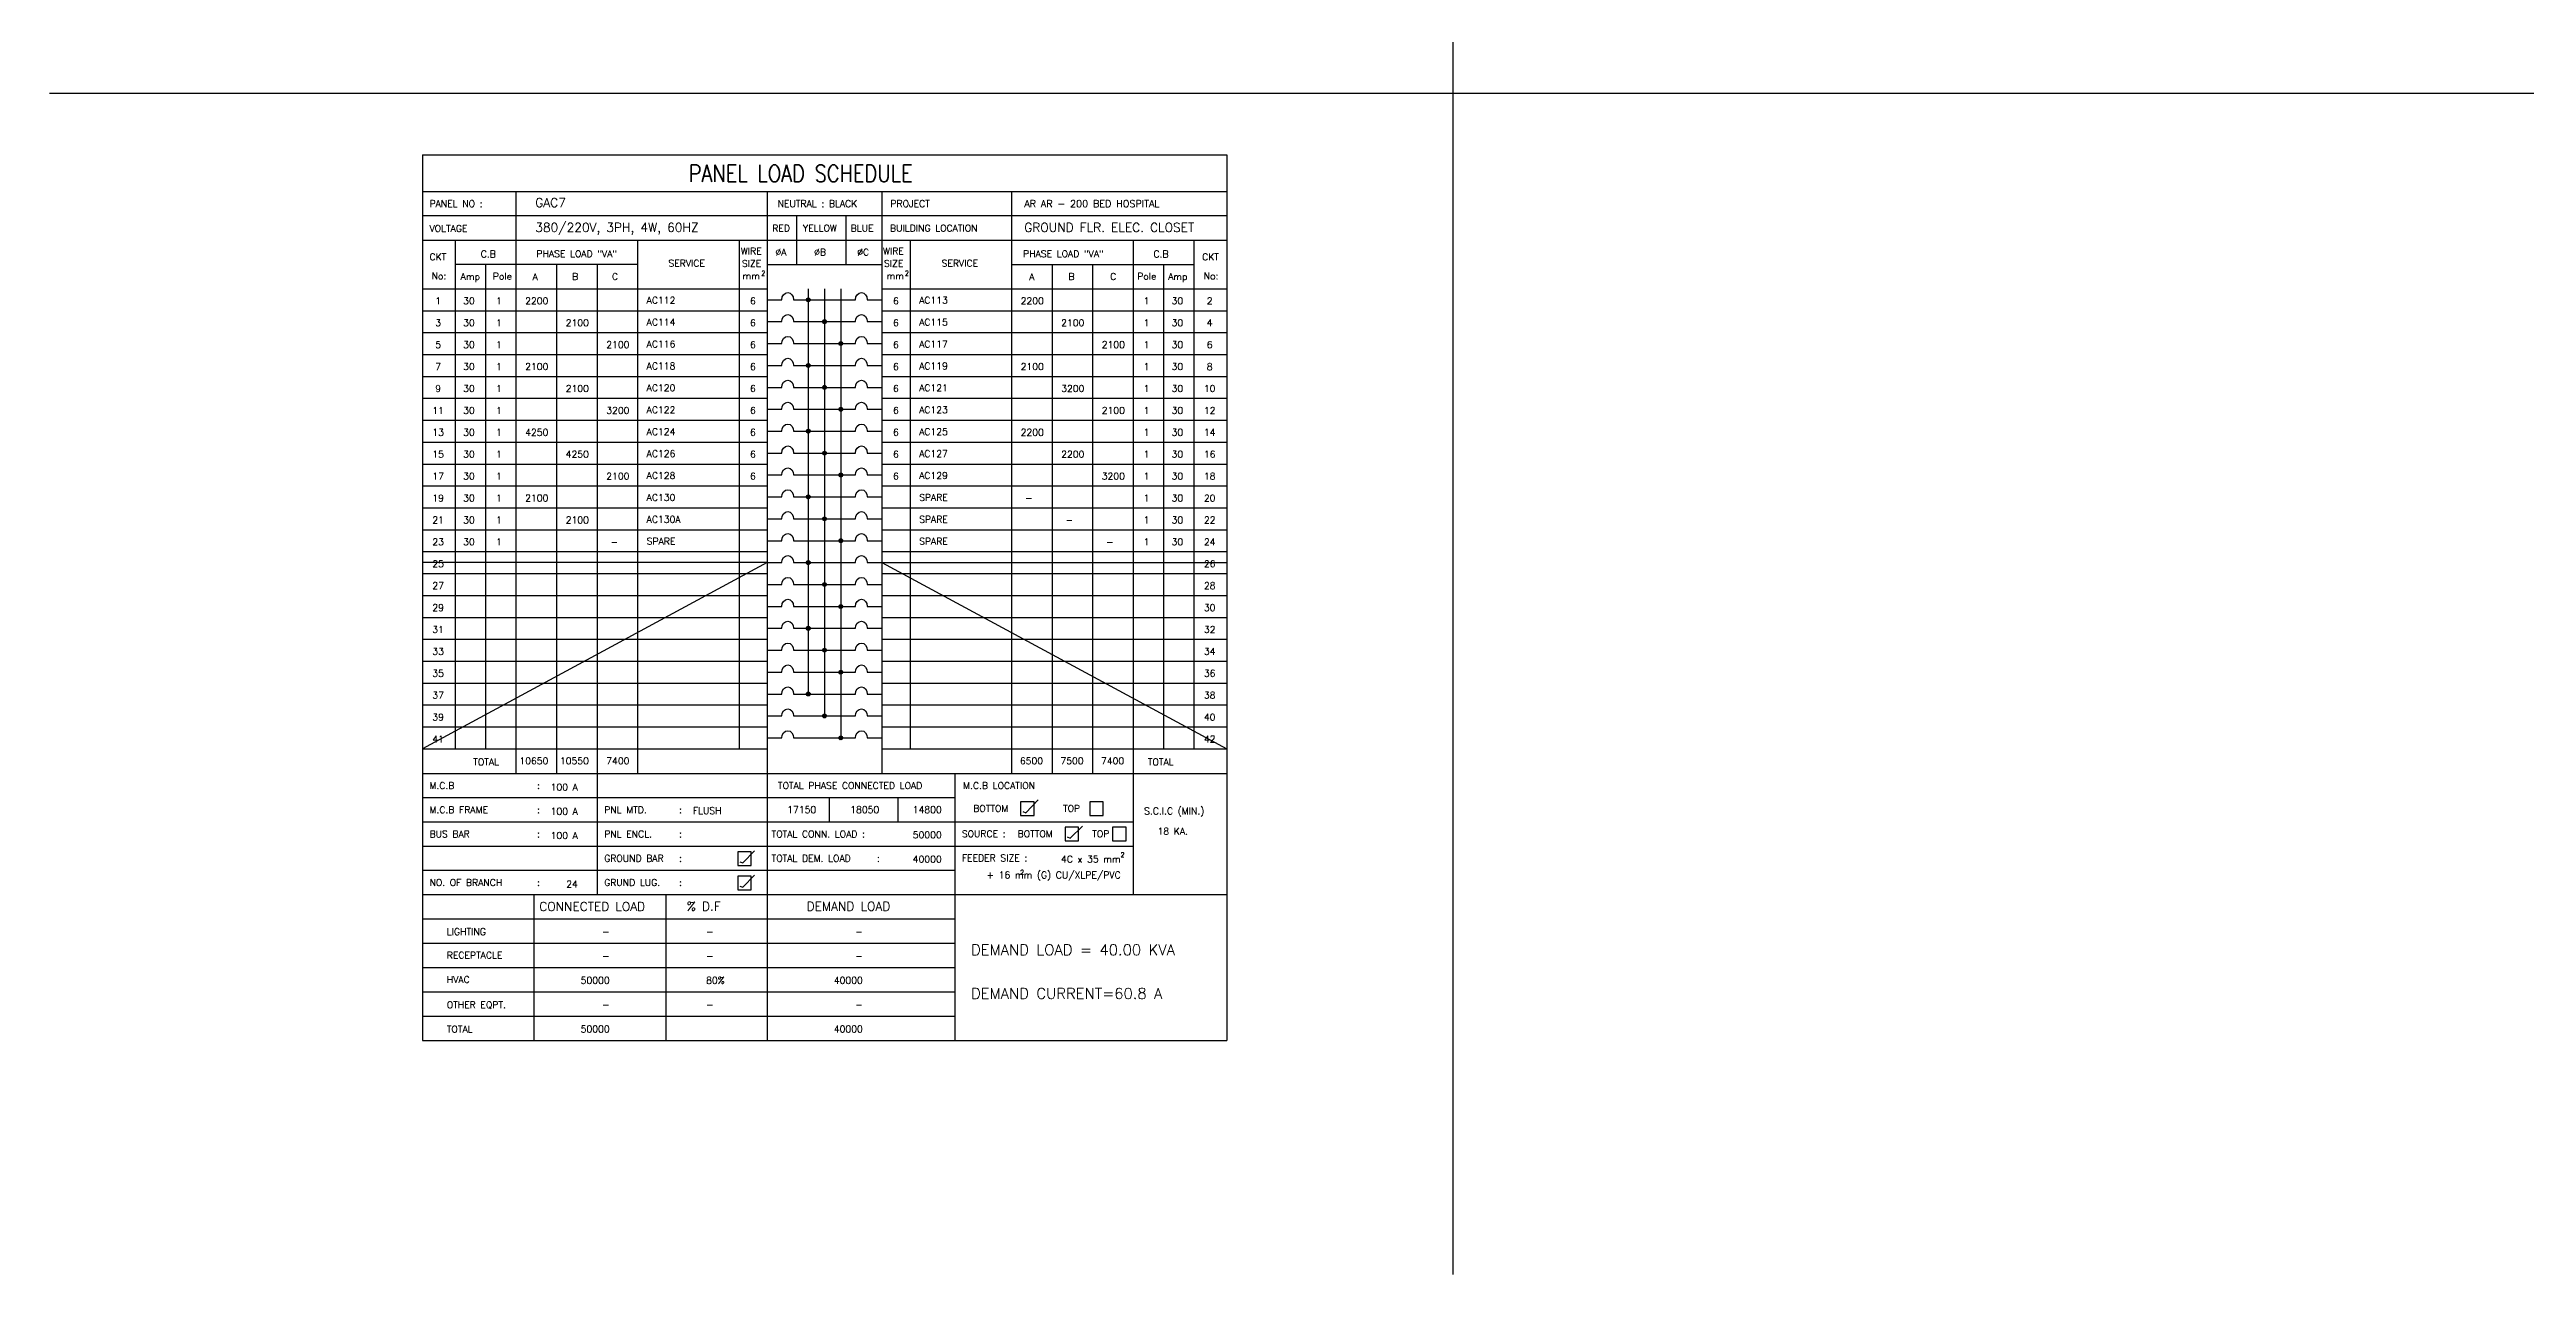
# Model space of a CAD drawing. Extents: x -146780 to -146669, y -1542 to -1454.
# Drawn here: x -146780.4 to -146716.4, y -1541.6 to -1510 of the extents above; entities that cross this region are included whole.
import ezdxf
from ezdxf.enums import TextEntityAlignment as Align

# ---------------------------------------------------------------- set-up
doc = ezdxf.new("R2010")
doc.units = 0
doc.header["$MEASUREMENT"] = 0
for name, color, linetype in [('BORDER', 4, 'CONTINUOUS'), ('E-TXT', 2, 'CONTINUOUS'), ('PANEL', 2, 'CONTINUOUS')]:
    doc.layers.add(name, color=color, linetype=linetype)
doc.styles.add('ROMANS', font='ROMANS.shx', dxfattribs={"height": 0.4})
pattern_1 = [(315, (58272.155677, 528.881696), (0.00864749998874, 0.00864749998874), [])]
pattern_2 = [(315, (58272.155677, 520.39099), (0.00864749998874, 0.00864749998874), [])]
pattern_3 = [(315, (58272.155677, 522.089131), (0.00864749998874, 0.00864749998874), [])]
pattern_4 = [(315, (58272.155677, 523.787272), (0.00864749998874, 0.00864749998874), [])]
pattern_5 = [(315, (58272.155677, 525.485413), (0.00864749998874, 0.00864749998874), [])]
pattern_6 = [(315, (58272.155677, 527.183555), (0.00864749998874, 0.00864749998874), [])]

msp = doc.modelspace()

# ---------------------------------------------------------------- hatches: boundary and pattern name
at = {"layer": 'PANEL', "linetype": 'Continuous'}
h = msp.add_hatch(dxfattribs=at)
h.set_pattern_fill('ANSI31', color=256, scale=0.068485, angle=406.04096, style=0)
h.set_pattern_definition([(91.040959325, (58272.155677, 528.881696), (-0.00855917542476, -0.00015552164567), [])])
h.paths.add_polyline_path([(-146760.821, -1516.437, 1), (-146760.723, -1516.437, 1)])
h = msp.add_hatch(dxfattribs=at)
h.set_pattern_fill('ANSI31', color=256, scale=0.097835, angle=270, style=0)
h.set_pattern_definition(pattern_1)
h.paths.add_polyline_path([(-146760.402, -1517.003, 1), (-146760.304, -1517.003, 1)])
h = msp.add_hatch(dxfattribs=at)
h.set_pattern_fill('ANSI31', color=256, scale=0.097835, angle=270, style=0)
h.set_pattern_definition(pattern_1)
h.paths.add_polyline_path([(-146759.885, -1517.569, 1), (-146759.982, -1517.569, 1)])
h = msp.add_hatch(dxfattribs=at)
h.set_pattern_fill('ANSI31', color=256, scale=0.097835, angle=270, style=0)
h.set_pattern_definition(pattern_1)
h.paths.add_polyline_path([(-146760.723, -1518.135, 1), (-146760.821, -1518.135, 1)])
h = msp.add_hatch(dxfattribs=at)
h.set_pattern_fill('ANSI31', color=256, scale=0.097835, angle=270, style=0)
h.set_pattern_definition(pattern_1)
h.paths.add_polyline_path([(-146760.304, -1518.701, 1), (-146760.402, -1518.701, 1)])
h = msp.add_hatch(dxfattribs=at)
h.set_pattern_fill('ANSI31', color=256, scale=0.097835, angle=270, style=0)
h.set_pattern_definition(pattern_1)
h.paths.add_polyline_path([(-146759.885, -1519.267, 1), (-146759.982, -1519.267, 1)])
h = msp.add_hatch(dxfattribs=at)
h.set_pattern_fill('ANSI31', color=256, scale=0.097835, angle=270, style=0)
h.set_pattern_definition(pattern_6)
h.paths.add_polyline_path([(-146760.723, -1519.833, 1), (-146760.821, -1519.833, 1)])
h = msp.add_hatch(dxfattribs=at)
h.set_pattern_fill('ANSI31', color=256, scale=0.097835, angle=270, style=0)
h.set_pattern_definition(pattern_6)
h.paths.add_polyline_path([(-146760.304, -1520.399, 1), (-146760.402, -1520.399, 1)])
h = msp.add_hatch(dxfattribs=at)
h.set_pattern_fill('ANSI31', color=256, scale=0.097835, angle=270, style=0)
h.set_pattern_definition(pattern_6)
h.paths.add_polyline_path([(-146759.885, -1520.965, 1), (-146759.982, -1520.965, 1)])
h = msp.add_hatch(dxfattribs=at)
h.set_pattern_fill('ANSI31', color=256, scale=0.097835, angle=270, style=0)
h.set_pattern_definition(pattern_5)
h.paths.add_polyline_path([(-146760.723, -1521.531, 1), (-146760.821, -1521.531, 1)])
h = msp.add_hatch(dxfattribs=at)
h.set_pattern_fill('ANSI31', color=256, scale=0.097835, angle=270, style=0)
h.set_pattern_definition(pattern_5)
h.paths.add_polyline_path([(-146760.304, -1522.097, 1), (-146760.402, -1522.097, 1)])
h = msp.add_hatch(dxfattribs=at)
h.set_pattern_fill('ANSI31', color=256, scale=0.097835, angle=270, style=0)
h.set_pattern_definition(pattern_5)
h.paths.add_polyline_path([(-146759.885, -1522.663, 1), (-146759.982, -1522.663, 1)])
h = msp.add_hatch(dxfattribs=at)
h.set_pattern_fill('ANSI31', color=256, scale=0.097835, angle=270, style=0)
h.set_pattern_definition(pattern_4)
h.paths.add_polyline_path([(-146760.723, -1523.229, 1), (-146760.821, -1523.229, 1)])
h = msp.add_hatch(dxfattribs=at)
h.set_pattern_fill('ANSI31', color=256, scale=0.097835, angle=270, style=0)
h.set_pattern_definition(pattern_4)
h.paths.add_polyline_path([(-146760.304, -1523.795, 1), (-146760.402, -1523.795, 1)])
h = msp.add_hatch(dxfattribs=at)
h.set_pattern_fill('ANSI31', color=256, scale=0.097835, angle=270, style=0)
h.set_pattern_definition(pattern_4)
h.paths.add_polyline_path([(-146759.885, -1524.361, 1), (-146759.982, -1524.361, 1)])
h = msp.add_hatch(dxfattribs=at)
h.set_pattern_fill('ANSI31', color=256, scale=0.097835, angle=270, style=0)
h.set_pattern_definition(pattern_3)
h.paths.add_polyline_path([(-146760.723, -1524.927, 1), (-146760.821, -1524.927, 1)])
h = msp.add_hatch(dxfattribs=at)
h.set_pattern_fill('ANSI31', color=256, scale=0.097835, angle=270, style=0)
h.set_pattern_definition(pattern_3)
h.paths.add_polyline_path([(-146760.304, -1525.493, 1), (-146760.402, -1525.493, 1)])
h = msp.add_hatch(dxfattribs=at)
h.set_pattern_fill('ANSI31', color=256, scale=0.097835, angle=270, style=0)
h.set_pattern_definition(pattern_3)
h.paths.add_polyline_path([(-146759.885, -1526.059, 1), (-146759.982, -1526.059, 1)])
h = msp.add_hatch(dxfattribs=at)
h.set_pattern_fill('ANSI31', color=256, scale=0.097835, angle=270, style=0)
h.set_pattern_definition(pattern_2)
h.paths.add_polyline_path([(-146760.723, -1526.625, 1), (-146760.821, -1526.625, 1)])
h = msp.add_hatch(dxfattribs=at)
h.set_pattern_fill('ANSI31', color=256, scale=0.097835, angle=270, style=0)
h.set_pattern_definition(pattern_2)
h.paths.add_polyline_path([(-146760.304, -1527.191, 1), (-146760.402, -1527.191, 1)])
h = msp.add_hatch(dxfattribs=at)
h.set_pattern_fill('ANSI31', color=256, scale=0.097835, angle=270, style=0)
h.set_pattern_definition(pattern_2)
h.paths.add_polyline_path([(-146759.885, -1527.758, 1), (-146759.982, -1527.758, 1)])

# ---------------------------------------------------------------- linework, layer by layer
at = {"layer": 'BORDER', "color": 1}
for p, q in [((-146744.111, -1454.228), (-146744.111, -1541.622)), ((-146780.384, -1511.098), (-146669.113, -1511.098))]:
    msp.add_line(p, q, dxfattribs=at)
at = {"layer": 'PANEL', "color": 6}
for p, q in [((-146770.748, -1512.694), (-146770.748, -1535.578)), ((-146770.748, -1512.694), (-146749.958, -1512.694)), ((-146749.958, -1512.694), (-146749.958, -1535.578)), ((-146770.748, -1535.578), (-146749.958, -1535.578))]:
    msp.add_line(p, q, dxfattribs=at)
at = {"layer": 'PANEL', "color": 2}
for p, q in [((-146770.748, -1513.638), (-146749.958, -1513.638)), ((-146761.838, -1513.638), (-146761.838, -1528.674)), ((-146758.868, -1513.638), (-146758.868, -1528.674)), ((-146770.748, -1514.896), (-146749.958, -1514.896)), ((-146761.838, -1515.527), (-146758.868, -1515.527)), ((-146770.748, -1528.674), (-146749.958, -1528.674))]:
    msp.add_line(p, q, dxfattribs=at)
at = {"layer": 'PANEL', "color": 11}
for p, q in [((-146768.329, -1513.638), (-146768.329, -1528.674)), ((-146755.522, -1513.638), (-146755.522, -1528.674)), ((-146769.901, -1514.896), (-146769.901, -1528.041)), ((-146765.184, -1514.896), (-146765.184, -1528.674)), ((-146762.563, -1514.896), (-146762.563, -1528.041)), ((-146758.142, -1514.896), (-146758.142, -1528.041)), ((-146752.377, -1514.896), (-146752.377, -1531.804)), ((-146750.805, -1514.896), (-146750.805, -1528.041)), ((-146765.184, -1515.525), (-146769.901, -1515.525)), ((-146769.115, -1515.525), (-146769.115, -1528.041)), ((-146767.28, -1515.525), (-146767.28, -1528.674)), ((-146766.232, -1515.525), (-146766.232, -1531.804)), ((-146755.522, -1515.525), (-146750.805, -1515.525)), ((-146754.473, -1515.525), (-146754.473, -1528.674)), ((-146753.425, -1515.525), (-146753.425, -1528.674)), ((-146751.591, -1515.525), (-146751.591, -1528.041)), ((-146770.748, -1516.154), (-146761.838, -1516.154)), ((-146758.868, -1516.154), (-146749.958, -1516.154)), ((-146770.748, -1516.72), (-146761.838, -1516.72)), ((-146770.748, -1517.286), (-146761.838, -1517.286)), ((-146758.868, -1516.72), (-146749.958, -1516.72)), ((-146758.868, -1517.286), (-146749.958, -1517.286)), ((-146770.748, -1517.852), (-146761.838, -1517.852)), ((-146758.868, -1517.852), (-146749.958, -1517.852)), ((-146770.748, -1518.418), (-146761.838, -1518.418)), ((-146758.868, -1518.418), (-146749.958, -1518.418)), ((-146770.748, -1518.984), (-146761.838, -1518.984)), ((-146758.868, -1518.984), (-146749.958, -1518.984)), ((-146770.748, -1519.55), (-146761.838, -1519.55)), ((-146758.868, -1519.55), (-146749.958, -1519.55)), ((-146770.748, -1520.116), (-146761.838, -1520.116)), ((-146758.868, -1520.116), (-146749.958, -1520.116)), ((-146770.748, -1520.682), (-146761.838, -1520.682)), ((-146758.868, -1520.682), (-146749.958, -1520.682)), ((-146770.748, -1521.248), (-146761.838, -1521.248)), ((-146770.748, -1521.814), (-146761.838, -1521.814)), ((-146758.868, -1521.248), (-146749.958, -1521.248)), ((-146758.868, -1521.814), (-146749.958, -1521.814)), ((-146770.748, -1522.38), (-146761.838, -1522.38)), ((-146758.868, -1522.38), (-146749.958, -1522.38)), ((-146770.748, -1522.946), (-146761.838, -1522.946)), ((-146758.868, -1522.946), (-146749.958, -1522.946)), ((-146770.748, -1523.512), (-146761.838, -1523.512)), ((-146758.868, -1523.512), (-146749.958, -1523.512)), ((-146770.748, -1524.078), (-146761.838, -1524.078)), ((-146758.868, -1524.078), (-146749.958, -1524.078)), ((-146770.748, -1524.644), (-146761.838, -1524.644)), ((-146758.868, -1524.644), (-146749.958, -1524.644)), ((-146770.748, -1525.21), (-146761.838, -1525.21)), ((-146758.868, -1525.21), (-146749.958, -1525.21)), ((-146770.748, -1525.776), (-146761.838, -1525.776)), ((-146758.868, -1525.776), (-146749.958, -1525.776)), ((-146770.748, -1526.342), (-146761.838, -1526.342)), ((-146770.748, -1526.908), (-146761.838, -1526.908)), ((-146758.868, -1526.342), (-146749.958, -1526.342)), ((-146758.868, -1526.908), (-146749.958, -1526.908)), ((-146770.748, -1527.475), (-146761.838, -1527.475)), ((-146758.868, -1527.475), (-146749.958, -1527.475)), ((-146770.748, -1528.041), (-146761.838, -1528.041)), ((-146758.868, -1528.041), (-146749.958, -1528.041)), ((-146761.838, -1528.674), (-146761.838, -1535.578)), ((-146756.986, -1528.674), (-146756.986, -1531.804)), ((-146770.748, -1529.3), (-146756.986, -1529.3)), ((-146760.231, -1529.3), (-146760.231, -1529.926)), ((-146758.461, -1529.3), (-146758.461, -1529.926)), ((-146770.748, -1529.926), (-146752.377, -1529.926)), ((-146770.748, -1530.552), (-146752.377, -1530.552)), ((-146770.748, -1531.178), (-146756.986, -1531.178)), ((-146770.748, -1531.804), (-146749.958, -1531.804)), ((-146767.867, -1531.804), (-146767.867, -1535.578)), ((-146764.458, -1531.804), (-146764.458, -1535.578)), ((-146756.986, -1531.804), (-146756.986, -1535.578)), ((-146770.748, -1532.433), (-146756.986, -1532.433)), ((-146770.748, -1533.062), (-146756.986, -1533.062)), ((-146770.748, -1533.691), (-146756.986, -1533.691)), ((-146770.748, -1534.32), (-146756.986, -1534.32)), ((-146770.748, -1534.949), (-146756.986, -1534.949))]:
    msp.add_line(p, q, dxfattribs=at)
at = {"layer": 'PANEL'}
for p, q in [((-146770.748, -1514.264), (-146749.958, -1514.264)), ((-146761.068, -1515.527), (-146761.068, -1514.264)), ((-146759.792, -1515.527), (-146759.792, -1514.264)), ((-146761.838, -1516.437), (-146761.459, -1516.437)), ((-146761.151, -1516.437), (-146759.555, -1516.437)), ((-146760.772, -1516.154), (-146760.772, -1526.625)), ((-146760.353, -1516.154), (-146760.353, -1527.191)), ((-146759.933, -1516.154), (-146759.933, -1527.758)), ((-146759.247, -1516.437), (-146758.868, -1516.437)), ((-146761.838, -1517.003), (-146761.459, -1517.003)), ((-146761.151, -1517.003), (-146759.555, -1517.003)), ((-146759.247, -1517.003), (-146758.868, -1517.003)), ((-146761.838, -1517.569), (-146761.459, -1517.569)), ((-146761.151, -1517.569), (-146759.555, -1517.569)), ((-146759.247, -1517.569), (-146758.868, -1517.569)), ((-146761.838, -1518.135), (-146761.459, -1518.135)), ((-146761.151, -1518.135), (-146759.555, -1518.135)), ((-146759.247, -1518.135), (-146758.868, -1518.135)), ((-146761.838, -1518.701), (-146761.459, -1518.701)), ((-146761.151, -1518.701), (-146759.555, -1518.701)), ((-146759.247, -1518.701), (-146758.868, -1518.701)), ((-146761.838, -1519.267), (-146761.459, -1519.267)), ((-146761.838, -1519.833), (-146761.459, -1519.833)), ((-146761.151, -1519.267), (-146759.555, -1519.267)), ((-146761.151, -1519.833), (-146759.555, -1519.833)), ((-146759.247, -1519.267), (-146758.868, -1519.267)), ((-146759.247, -1519.833), (-146758.868, -1519.833)), ((-146761.838, -1520.399), (-146761.459, -1520.399)), ((-146761.151, -1520.399), (-146759.555, -1520.399)), ((-146759.247, -1520.399), (-146758.868, -1520.399)), ((-146761.838, -1520.965), (-146761.459, -1520.965)), ((-146761.151, -1520.965), (-146759.555, -1520.965)), ((-146759.247, -1520.965), (-146758.868, -1520.965)), ((-146761.838, -1521.531), (-146761.459, -1521.531)), ((-146761.151, -1521.531), (-146759.555, -1521.531)), ((-146759.247, -1521.531), (-146758.868, -1521.531)), ((-146761.838, -1522.097), (-146761.459, -1522.097)), ((-146761.151, -1522.097), (-146759.555, -1522.097)), ((-146759.247, -1522.097), (-146758.868, -1522.097)), ((-146761.838, -1522.663), (-146761.459, -1522.663)), ((-146761.151, -1522.663), (-146759.555, -1522.663)), ((-146759.247, -1522.663), (-146758.868, -1522.663)), ((-146761.838, -1523.229), (-146761.459, -1523.229)), ((-146761.151, -1523.229), (-146759.555, -1523.229)), ((-146759.247, -1523.229), (-146758.868, -1523.229)), ((-146761.838, -1523.795), (-146761.459, -1523.795)), ((-146761.838, -1524.361), (-146761.459, -1524.361)), ((-146761.151, -1523.795), (-146759.555, -1523.795)), ((-146761.151, -1524.361), (-146759.555, -1524.361)), ((-146759.247, -1523.795), (-146758.868, -1523.795)), ((-146759.247, -1524.361), (-146758.868, -1524.361)), ((-146761.838, -1524.927), (-146761.459, -1524.927)), ((-146761.151, -1524.927), (-146759.555, -1524.927)), ((-146759.247, -1524.927), (-146758.868, -1524.927)), ((-146761.838, -1525.493), (-146761.459, -1525.493)), ((-146761.151, -1525.493), (-146759.555, -1525.493)), ((-146759.247, -1525.493), (-146758.868, -1525.493)), ((-146761.838, -1526.059), (-146761.459, -1526.059)), ((-146761.151, -1526.059), (-146759.555, -1526.059)), ((-146759.247, -1526.059), (-146758.868, -1526.059)), ((-146761.838, -1526.625), (-146761.459, -1526.625)), ((-146761.151, -1526.625), (-146759.555, -1526.625)), ((-146759.247, -1526.625), (-146758.868, -1526.625)), ((-146761.838, -1527.191), (-146761.459, -1527.191)), ((-146761.151, -1527.191), (-146759.555, -1527.191)), ((-146759.247, -1527.191), (-146758.868, -1527.191)), ((-146761.838, -1527.758), (-146761.459, -1527.758)), ((-146761.151, -1527.758), (-146759.555, -1527.758)), ((-146759.247, -1527.758), (-146758.868, -1527.758)), ((-146755.15, -1529.693), (-146754.831, -1529.361)), ((-146755.225, -1529.663), (-146755.15, -1529.693)), ((-146754.003, -1530.349), (-146753.684, -1530.036)), ((-146762.463, -1530.989), (-146762.164, -1530.677)), ((-146754.078, -1530.318), (-146754.003, -1530.349)), ((-146762.538, -1530.959), (-146762.463, -1530.989)), ((-146762.463, -1531.617), (-146762.164, -1531.304)), ((-146762.538, -1531.586), (-146762.463, -1531.617))]:
    msp.add_line(p, q, dxfattribs=at)
at = {"layer": 'PANEL', "color": 7}
for p, q in [((-146761.838, -1523.229), (-146770.748, -1528.041)), ((-146761.838, -1523.229), (-146770.748, -1523.229)), ((-146758.868, -1523.229), (-146749.958, -1528.041)), ((-146758.868, -1523.229), (-146749.958, -1523.229))]:
    msp.add_line(p, q, dxfattribs=at)
at = {"layer": 'PANEL', "color": 11}
for points in [[(-146754.933, -1529.41), (-146755.283, -1529.41), (-146755.283, -1529.759), (-146754.933, -1529.759)], [(-146753.149, -1529.41), (-146753.498, -1529.41), (-146753.498, -1529.759), (-146753.149, -1529.759)], [(-146753.786, -1530.065), (-146754.135, -1530.065), (-146754.135, -1530.415), (-146753.786, -1530.415)], [(-146752.559, -1530.065), (-146752.908, -1530.065), (-146752.908, -1530.415), (-146752.559, -1530.415)], [(-146762.246, -1530.706), (-146762.595, -1530.706), (-146762.595, -1531.055), (-146762.246, -1531.055)], [(-146762.246, -1531.333), (-146762.595, -1531.333), (-146762.595, -1531.683), (-146762.246, -1531.683)]]:
    msp.add_lwpolyline(points, close=True, dxfattribs=at)
at = {"layer": 'PANEL'}
for centre in [(-146760.772, -1516.437), (-146760.353, -1517.003), (-146759.933, -1517.569), (-146760.772, -1518.135), (-146760.353, -1518.701), (-146759.933, -1519.267), (-146760.772, -1519.833), (-146760.353, -1520.399), (-146759.933, -1520.965), (-146760.772, -1521.531), (-146760.353, -1522.097), (-146759.933, -1522.663), (-146760.772, -1523.229), (-146760.353, -1523.795), (-146759.933, -1524.361), (-146760.772, -1524.927), (-146760.353, -1525.493), (-146759.933, -1526.059), (-146760.772, -1526.625), (-146760.353, -1527.191), (-146759.933, -1527.758)]:
    msp.add_circle(centre, 0.0489, dxfattribs=at)
at = {"layer": 'PANEL', "extrusion": (0, 0, -1)}
for centre in [(-146761.305, -1516.437), (-146759.401, -1516.437), (-146761.305, -1517.003), (-146759.401, -1517.003), (-146761.305, -1517.569), (-146761.305, -1518.135), (-146759.401, -1517.569), (-146759.401, -1518.135), (-146761.305, -1518.701), (-146759.401, -1518.701), (-146761.305, -1519.267), (-146759.401, -1519.267), (-146761.305, -1519.833), (-146759.401, -1519.833), (-146761.305, -1520.399), (-146759.401, -1520.399), (-146761.305, -1520.965), (-146759.401, -1520.965), (-146761.305, -1521.531), (-146759.401, -1521.531), (-146761.305, -1522.097), (-146759.401, -1522.097), (-146761.305, -1522.663), (-146761.305, -1523.229), (-146759.401, -1522.663), (-146759.401, -1523.229), (-146761.305, -1523.795), (-146759.401, -1523.795), (-146761.305, -1524.361), (-146759.401, -1524.361), (-146761.305, -1524.927), (-146759.401, -1524.927), (-146761.305, -1525.493), (-146759.401, -1525.493), (-146761.305, -1526.059), (-146759.401, -1526.059), (-146761.305, -1526.625), (-146759.401, -1526.625), (-146761.305, -1527.191), (-146761.305, -1527.758), (-146759.401, -1527.191), (-146759.401, -1527.758)]:
    msp.add_ellipse(centre, major_axis=(0, 0.185), ratio=0.833333, start_param=-1.570796, end_param=1.570796, dxfattribs=at)

# ---------------------------------------------------------------- texts
at = {"layer": 'E-TXT', "style": 'ROMANS'}
for s, height, p in [('GAC7', 0.2306, (-146767.83, -1514.042)), ('AR AR - 200 BED HOSPITAL', 0.18169, (-146755.189, -1514.041)), ('380/220V, 3PH, 4W, 60HZ', 0.23061, (-146767.83, -1514.683)), ('GROUND FLR. ELEC. CLOSET', 0.23061, (-146755.189, -1514.683)), ('30', 0.1747, (-146769.693, -1516.553)), ('30', 0.1747, (-146751.382, -1516.553)), ('30', 0.1747, (-146769.693, -1517.119)), ('30', 0.1747, (-146751.382, -1517.119)), ('30', 0.1747, (-146769.693, -1517.685)), ('30', 0.1747, (-146751.382, -1517.685)), ('30', 0.1747, (-146769.693, -1518.251)), ('30', 0.1747, (-146751.382, -1518.251)), ('30', 0.1747, (-146769.693, -1518.817)), ('30', 0.1747, (-146769.693, -1519.383)), ('30', 0.1747, (-146751.382, -1518.817)), ('30', 0.1747, (-146751.382, -1519.383)), ('30', 0.1747, (-146769.693, -1519.949)), ('30', 0.1747, (-146751.382, -1519.949)), ('30', 0.1747, (-146769.693, -1520.515)), ('30', 0.1747, (-146751.382, -1520.515)), ('30', 0.1747, (-146769.693, -1521.081)), ('30', 0.1747, (-146751.382, -1521.081)), ('30', 0.1747, (-146769.693, -1521.648)), ('30', 0.1747, (-146751.382, -1521.648)), ('30', 0.1747, (-146769.693, -1522.214)), ('30', 0.1747, (-146751.382, -1522.214)), ('30', 0.1747, (-146769.693, -1522.78)), ('30', 0.1747, (-146751.382, -1522.78))]:
    msp.add_text(s, height=height, dxfattribs=at).set_placement(p)
for s, p in [('1', (-146768.768, -1516.467)), ('6', (-146762.204, -1516.467)), ('6', (-146758.508, -1516.467)), ('1', (-146752.03, -1516.467)), ('1', (-146768.768, -1517.033)), ('6', (-146762.204, -1517.033)), ('6', (-146758.508, -1517.033)), ('1', (-146752.03, -1517.033)), ('1', (-146768.768, -1517.599)), ('6', (-146762.204, -1517.599)), ('6', (-146758.508, -1517.599)), ('1', (-146752.03, -1517.599)), ('1', (-146768.768, -1518.165)), ('6', (-146762.204, -1518.165)), ('6', (-146758.508, -1518.165)), ('1', (-146752.03, -1518.165)), ('1', (-146768.768, -1518.731)), ('1', (-146768.768, -1519.297)), ('6', (-146762.204, -1518.731)), ('6', (-146762.204, -1519.297)), ('6', (-146758.508, -1518.731)), ('6', (-146758.508, -1519.297)), ('1', (-146752.03, -1518.731)), ('1', (-146752.03, -1519.297)), ('1', (-146768.768, -1519.863)), ('6', (-146762.204, -1519.863)), ('6', (-146758.508, -1519.863)), ('1', (-146752.03, -1519.863)), ('1', (-146768.768, -1520.429)), ('6', (-146762.204, -1520.429)), ('6', (-146758.508, -1520.429)), ('1', (-146752.03, -1520.429)), ('1', (-146768.768, -1520.995)), ('6', (-146762.204, -1520.995)), ('6', (-146758.508, -1520.995)), ('1', (-146752.03, -1520.995)), ('1', (-146768.768, -1521.561)), ('1', (-146752.03, -1521.561)), ('1', (-146768.768, -1522.127)), ('1', (-146752.03, -1522.127)), ('1', (-146768.768, -1522.693)), ('1', (-146752.03, -1522.693))]:
    msp.add_text(s, height=0.175, dxfattribs=at).set_placement(p, align=Align.MIDDLE)
for s, height, p in [('2200', 0.1747, (-146767.491, -1516.553)), ('2200', 0.1747, (-146754.684, -1516.553)), ('2100', 0.1747, (-146766.443, -1517.119)), ('2100', 0.1747, (-146753.636, -1517.119)), ('2100', 0.1747, (-146765.395, -1517.685)), ('2100', 0.1747, (-146752.588, -1517.685)), ('2100', 0.1747, (-146767.491, -1518.251)), ('2100', 0.1747, (-146754.684, -1518.251)), ('2100', 0.1747, (-146766.443, -1518.817)), ('3200', 0.1747, (-146765.395, -1519.383)), ('3200', 0.1747, (-146753.636, -1518.817)), ('2100', 0.1747, (-146752.588, -1519.383)), ('4250', 0.1747, (-146767.491, -1519.949)), ('2200', 0.1747, (-146754.684, -1519.949)), ('4250', 0.1747, (-146766.443, -1520.515)), ('2200', 0.1747, (-146753.636, -1520.515)), ('2100', 0.1747, (-146765.395, -1521.081)), ('3200', 0.1747, (-146752.588, -1521.081)), ('2100', 0.1747, (-146767.491, -1521.648)), ('-', 0.175, (-146754.976, -1521.648)), ('2100', 0.1747, (-146766.443, -1522.214)), ('-', 0.175, (-146753.928, -1522.214)), ('-', 0.175, (-146765.687, -1522.78)), ('-', 0.175, (-146752.88, -1522.78)), ('10650', 0.1747, (-146767.491, -1528.44)), ('10550', 0.1747, (-146766.443, -1528.44)), ('7400', 0.1747, (-146765.395, -1528.44)), ('6500', 0.1747, (-146754.704, -1528.44)), ('7500', 0.1747, (-146753.656, -1528.44)), ('7400', 0.1747, (-146752.607, -1528.44)), ('100 A', 0.1747, (-146766.728, -1529.117)), ('100 A', 0.1747, (-146766.728, -1529.743)), ('FLUSH', 0.1747, (-146763.015, -1529.726)), ('17150', 0.1747, (-146760.568, -1529.699)), ('18050', 0.1747, (-146758.939, -1529.699)), ('14800', 0.1747, (-146757.323, -1529.699)), ('100 A', 0.1747, (-146766.728, -1530.369)), ('50000', 0.1747, (-146757.323, -1530.352)), ('2', 0.122, (-146752.597, -1530.839)), ('40000', 0.1747, (-146757.323, -1530.978)), ('+ 16 mm (G) CU/XLPE/PVC', 0.17471, (-146752.698, -1531.388)), ('2', 0.122, (-146755.194, -1531.291)), ('4C x 35 mm', 0.1747, (-146752.698, -1530.978)), ('24', 0.1747, (-146766.728, -1531.622)), ('-', 0.175, (-146765.907, -1532.852)), ('-', 0.175, (-146759.364, -1532.852)), ('50000', 0.1747, (-146765.907, -1534.109)), ('-', 0.175, (-146765.907, -1533.48)), ('40000', 0.1747, (-146759.364, -1534.109)), ('-', 0.175, (-146759.364, -1533.48)), ('50000', 0.1747, (-146765.907, -1535.367)), ('-', 0.175, (-146765.907, -1534.738)), ('40000', 0.1747, (-146759.364, -1535.367)), ('-', 0.175, (-146759.364, -1534.738))]:
    msp.add_text(s, height=height, dxfattribs=at).set_placement(p, align=Align.RIGHT)
at = {"layer": 'PANEL', "color": 6, "style": 'ROMANS', "width": 0.833333}
msp.add_text('PANEL LOAD SCHEDULE', height=0.44026, dxfattribs=at).set_placement((-146763.863, -1513.394))
at = {"layer": 'PANEL', "style": 'ROMANS'}
for s, height, p in [('PANEL NO :', 0.1747, (-146770.563, -1514.042)), ('NEUTRAL : BLACK', 0.17471, (-146761.566, -1514.042)), ('PROJECT', 0.1747, (-146758.65, -1514.042)), ('VOLTAGE', 0.1747, (-146770.563, -1514.681)), ('RED', 0.1747, (-146761.703, -1514.675)), ('YELLOW', 0.1747, (-146760.91, -1514.675)), ('BLUE', 0.1747, (-146759.676, -1514.675)), ('BUILDING LOCATION', 0.17471, (-146758.659, -1514.675)), ('CKT', 0.1747, (-146770.563, -1515.417)), ('C.B', 0.1747, (-146769.238, -1515.341)), ('PHASE LOAD "VA"', 0.17471, (-146767.799, -1515.336)), ('SERVICE', 0.1747, (-146764.387, -1515.581)), ('WIRE', 0.1747, (-146762.515, -1515.266)), ('SIZE', 0.1747, (-146762.489, -1515.587)), ('%%CA', 0.1747, (-146761.622, -1515.294)), ('%%CB', 0.1747, (-146760.622, -1515.294)), ('%%CC', 0.1747, (-146759.507, -1515.294)), ('WIRE', 0.1747, (-146758.84, -1515.266)), ('SIZE', 0.1747, (-146758.815, -1515.587)), ('SERVICE', 0.1747, (-146757.326, -1515.581)), ('PHASE LOAD "VA"', 0.17471, (-146755.22, -1515.336)), ('C.B', 0.1747, (-146751.85, -1515.341)), ('CKT', 0.1747, (-146750.592, -1515.417)), ('No:', 0.1747, (-146770.511, -1515.909)), ('Amp', 0.1747, (-146769.757, -1515.924)), ('Pole', 0.1747, (-146768.927, -1515.917)), ('A', 0.175, (-146767.901, -1515.933)), ('B', 0.175, (-146766.877, -1515.925)), ('C', 0.175, (-146765.849, -1515.923)), ('mm', 0.1747, (-146762.473, -1515.908)), ('mm', 0.1747, (-146758.748, -1515.908)), ('A', 0.175, (-146755.065, -1515.933)), ('B', 0.175, (-146754.047, -1515.925)), ('C', 0.175, (-146752.97, -1515.923)), ('Pole', 0.1747, (-146752.27, -1515.917)), ('Amp', 0.1747, (-146751.472, -1515.924)), ('No:', 0.1747, (-146750.552, -1515.909)), ('AC112', 0.1747, (-146764.949, -1516.537)), ('AC113', 0.1747, (-146757.907, -1516.537)), ('AC114', 0.1747, (-146764.949, -1517.103)), ('AC115', 0.1747, (-146757.907, -1517.103)), ('AC116', 0.1747, (-146764.949, -1517.669)), ('AC117', 0.1747, (-146757.907, -1517.669)), ('AC118', 0.1747, (-146764.949, -1518.235)), ('AC119', 0.1747, (-146757.907, -1518.235)), ('AC120', 0.1747, (-146764.949, -1518.801)), ('AC122', 0.1747, (-146764.949, -1519.367)), ('AC121', 0.1747, (-146757.907, -1518.801)), ('AC123', 0.1747, (-146757.907, -1519.367)), ('AC124', 0.1747, (-146764.949, -1519.934)), ('AC125', 0.1747, (-146757.907, -1519.934)), ('AC126', 0.1747, (-146764.949, -1520.5)), ('AC127', 0.1747, (-146757.907, -1520.5)), ('AC128', 0.1747, (-146764.949, -1521.066)), ('AC129', 0.1747, (-146757.907, -1521.066)), ('AC130', 0.1747, (-146764.949, -1521.632)), ('SPARE', 0.1747, (-146757.907, -1521.632)), ('AC130A', 0.1747, (-146764.949, -1522.198)), ('SPARE', 0.1747, (-146757.907, -1522.198)), ('SPARE', 0.1747, (-146764.949, -1522.764)), ('SPARE', 0.1747, (-146757.907, -1522.764)), ('TOTAL', 0.1747, (-146769.433, -1528.467)), ('TOTAL', 0.1747, (-146751.996, -1528.467)), ('M.C.B', 0.1747, (-146770.563, -1529.078)), (':', 0.175, (-146767.781, -1529.078)), ('TOTAL PHASE CONNECTED LOAD', 0.17471, (-146761.556, -1529.078)), ('M.C.B LOCATION', 0.17471, (-146756.77, -1529.078)), ('BOTTOM', 0.1747, (-146756.508, -1529.668)), ('TOP', 0.1747, (-146754.188, -1529.668)), ('M.C.B FRAME', 0.17471, (-146770.563, -1529.704)), (':', 0.175, (-146767.781, -1529.704)), ('PNL MTD.', 0.1747, (-146766.047, -1529.704)), (':', 0.175, (-146764.113, -1529.704)), ('S.C.I.C (MIN.)', 0.17471, (-146752.092, -1529.734)), ('18 KA.', 0.1747, (-146751.745, -1530.258)), ('BUS BAR', 0.1747, (-146770.563, -1530.33)), (':', 0.175, (-146767.781, -1530.33)), ('GROUND BAR', 0.1747, (-146766.047, -1530.957)), ('PNL ENCL.', 0.1747, (-146766.047, -1530.33)), (':', 0.175, (-146764.113, -1530.33)), ('TOTAL CONN. LOAD :', 0.17471, (-146761.72, -1530.33)), ('TOTAL DEM. LOAD ', 0.17471, (-146761.72, -1530.957)), ('SOURCE :', 0.1747, (-146756.803, -1530.323)), ('FEEDER SIZE :', 0.17471, (-146756.803, -1530.949)), ('BOTTOM', 0.1747, (-146755.36, -1530.323)), ('TOP', 0.1747, (-146753.434, -1530.323)), ('NO. OF BRANCH', 0.17471, (-146770.563, -1531.583)), ('GRUND LUG.', 0.1747, (-146766.047, -1531.583)), (':', 0.175, (-146764.113, -1530.957)), (':', 0.175, (-146758.999, -1530.957)), (':', 0.175, (-146767.781, -1531.583)), ('CONNECTED LOAD', 0.23061, (-146767.727, -1532.23)), (':', 0.175, (-146764.113, -1531.583)), ('% D.F', 0.2306, (-146763.916, -1532.224)), ('DEMAND LOAD', 0.23061, (-146760.815, -1532.224)), ('LIGHTING', 0.1747, (-146770.116, -1532.853)), ('RECEPTACLE', 0.1747, (-146770.116, -1533.46)), ('-', 0.175, (-146763.413, -1532.853)), ('DEMAND LOAD = 40.00 KVA', 0.27953, (-146756.566, -1533.373)), ('HVAC', 0.1747, (-146770.116, -1534.09)), ('80%', 0.1747, (-146763.413, -1534.111)), ('-', 0.175, (-146763.413, -1533.482)), ('OTHER EQPT.', 0.17471, (-146770.116, -1534.742)), ('DEMAND CURRENT=60.8 A', 0.27953, (-146756.566, -1534.501)), ('TOTAL', 0.1747, (-146770.116, -1535.371)), ('-', 0.175, (-146763.413, -1534.739))]:
    msp.add_text(s, height=height, dxfattribs=at).set_placement(p)
at = {"layer": 'PANEL', "style": 'ROMANS', "width": 0.833333}
for p in [(-146761.985, -1515.818), (-146758.272, -1515.818)]:
    msp.add_text('2', height=0.132, dxfattribs=at).set_placement(p)
at = {"layer": 'PANEL', "style": 'ROMANS'}
for s, height, p in [('1', 0.175, (-146770.34, -1516.467)), ('2', 0.175, (-146750.397, -1516.467)), ('3', 0.175, (-146770.34, -1517.033)), ('4', 0.175, (-146750.397, -1517.033)), ('5', 0.175, (-146770.34, -1517.599)), ('6', 0.175, (-146750.397, -1517.599)), ('7', 0.175, (-146770.34, -1518.165)), ('8', 0.175, (-146750.397, -1518.165)), ('11', 0.1747, (-146770.34, -1519.297)), ('9', 0.175, (-146770.34, -1518.731)), ('10', 0.1747, (-146750.397, -1518.731)), ('12', 0.1747, (-146750.397, -1519.297)), ('13', 0.1747, (-146770.34, -1519.863)), ('14', 0.1747, (-146750.397, -1519.863)), ('15', 0.1747, (-146770.34, -1520.429)), ('16', 0.1747, (-146750.397, -1520.429)), ('17', 0.1747, (-146770.34, -1520.995)), ('18', 0.1747, (-146750.397, -1520.995)), ('19', 0.1747, (-146770.34, -1521.561)), ('20', 0.1747, (-146750.397, -1521.561)), ('21', 0.1747, (-146770.34, -1522.127)), ('22', 0.1747, (-146750.397, -1522.127)), ('23', 0.1747, (-146770.34, -1522.693)), ('24', 0.1747, (-146750.397, -1522.693)), ('25', 0.1747, (-146770.34, -1523.259)), ('27', 0.1747, (-146770.34, -1523.825)), ('26', 0.1747, (-146750.397, -1523.259)), ('28', 0.1747, (-146750.397, -1523.825)), ('29', 0.1747, (-146770.34, -1524.392)), ('30', 0.1747, (-146750.397, -1524.392)), ('31', 0.1747, (-146770.34, -1524.958)), ('32', 0.1747, (-146750.397, -1524.958)), ('33', 0.1747, (-146770.34, -1525.524)), ('34', 0.1747, (-146750.397, -1525.524)), ('35', 0.1747, (-146770.34, -1526.09)), ('36', 0.1747, (-146750.397, -1526.09)), ('37', 0.1747, (-146770.34, -1526.656)), ('38', 0.1747, (-146750.397, -1526.656)), ('39', 0.1747, (-146770.34, -1527.222)), ('40', 0.1747, (-146750.397, -1527.222)), ('41', 0.1747, (-146770.34, -1527.788)), ('42', 0.1747, (-146750.397, -1527.788))]:
    msp.add_text(s, height=height, dxfattribs=at).set_placement(p, align=Align.MIDDLE)

doc.saveas('drawing.dxf')
